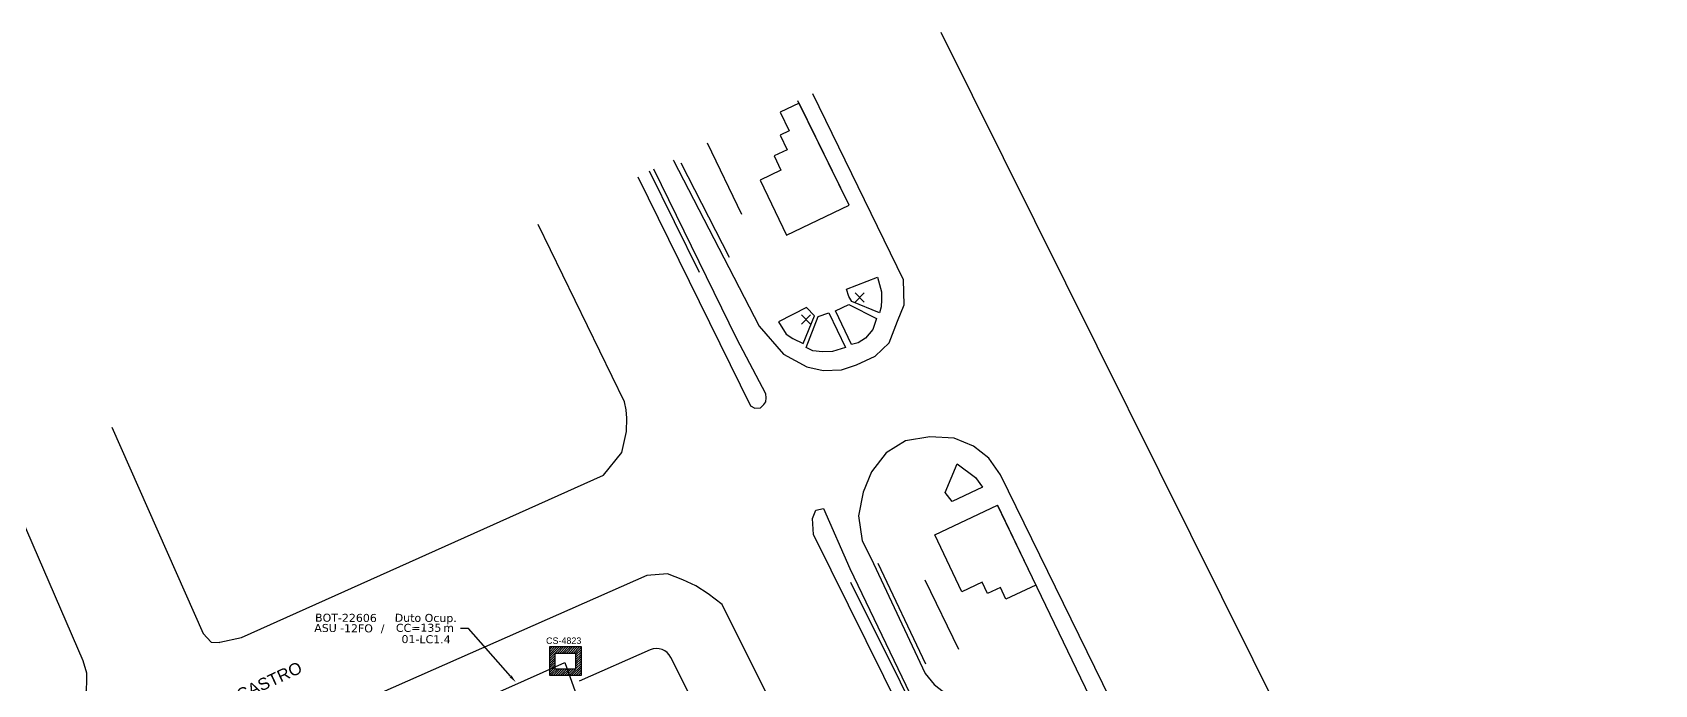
# Model space of a CAD drawing. Extents: x -89 to 749, y 705 to 1299.
# Drawn here: x -7.8 to 145.2, y 911.4 to 972.9 of the extents above; entities that cross this region are included whole.
import ezdxf
from ezdxf import colors
from ezdxf.entities.mleader import LeaderData, LeaderLine
from ezdxf.enums import TextEntityAlignment as Align
from ezdxf.math import Vec2, Vec3

# ---------------------------------------------------------------- set-up
doc = ezdxf.new("R2010")
doc.units = 0
for name, color, linetype in [('10.1-Caixas Subterrâneas', 5, 'Continuous'), ('CAP a instalar', 1, 'Continuous'), ('label_cabos', 7, 'Continuous'), ('MUB', 252, 'Continuous'), ('QUADRA', 7, 'Continuous'), ('Segmento de Logradouro Texto', 238, 'Continuous')]:
    doc.layers.add(name, color=color, linetype=linetype)
doc.styles.add('ARIAL', font='arial.ttf')
doc.styles.add('DIGICADE', font='')
doc.styles.add('siredit', font='verdana.ttf')
doc.styles.get("Standard").update_dxf_attribs({"font": 'arial.ttf'})
doc.styles.get('DIGICADE').set_extended_font_data('Arial')
doc.linetypes.add('FENCELINE1', pattern='A,0.25,-0.1,[133,ltypeshp.shx,S=0.1,R=0,X=-0.1,Y=0],-0.1,1', length=1.45)

# ---------------------------------------------------------------- blocks, each defined once
blk = doc.blocks.new('*X74')
at = {"color": 0, "linetype": 'Continuous'}
for p, q in [((-1.25, 0.34099), (-0.49099, 1.1)), ((-1.25, 0.517767), (-0.667767, 1.1)), ((-1.25, 0.694544), (-0.844544, 1.1)), ((-1.25, 0.87132), (-1.02132, 1.1)), ((-1.25, 1.048097), (-1.198097, 1.1)), ((-1.25, 0.164214), (-0.8035, 0.610714)), ((-1.25, -0.012563), (-0.8035, 0.433937)), ((-1.25, -0.18934), (-0.8035, 0.25716)), ((-1.25, -0.366117), (-0.8035, 0.080383)), ((-0.789214, 0.625), (-0.314214, 1.1)), ((-0.612437, 0.625), (-0.137437, 1.1)), ((-0.43566, 0.625), (0.03934, 1.1)), ((-0.258883, 0.625), (0.216117, 1.1)), ((-0.082107, 0.625), (0.392893, 1.1)), ((0.09467, 0.625), (0.56967, 1.1)), ((0.271447, 0.625), (0.746447, 1.1)), ((0.448223, 0.625), (0.923223, 1.1)), ((0.625, 0.625), (1.1, 1.1)), ((0.801777, 0.625), (1.25, 1.073223)), ((0.8035, 0.449947), (1.25, 0.896447)), ((0.8035, 0.27317), (1.25, 0.71967)), ((0.8035, 0.096393), (1.25, 0.542893)), ((0.8035, -0.080383), (1.25, 0.366117)), ((0.8035, -0.25716), (1.25, 0.18934)), ((0.8035, -0.433937), (1.25, 0.012563)), ((-1.25, -0.542893), (-0.8035, -0.096393)), ((-1.25, -0.71967), (-0.8035, -0.27317)), ((-1.25, -0.896447), (-0.8035, -0.449947)), ((-1.25, -1.073223), (-0.801777, -0.625)), ((-1.1, -1.1), (-0.625, -0.625)), ((-0.923223, -1.1), (-0.448223, -0.625)), ((-0.746447, -1.1), (-0.271447, -0.625)), ((-0.56967, -1.1), (-0.09467, -0.625)), ((-0.392893, -1.1), (0.082107, -0.625)), ((-0.216117, -1.1), (0.258883, -0.625)), ((-0.03934, -1.1), (0.43566, -0.625)), ((0.137437, -1.1), (0.612437, -0.625)), ((0.314214, -1.1), (0.789214, -0.625)), ((0.49099, -1.1), (1.25, -0.34099)), ((0.667767, -1.1), (1.25, -0.517767)), ((0.8035, -0.610714), (1.25, -0.164214)), ((0.844544, -1.1), (1.25, -0.694544)), ((1.02132, -1.1), (1.25, -0.87132)), ((1.198097, -1.1), (1.25, -1.048097))]:
    blk.add_line(p, q, dxfattribs=at)
blk = doc.blocks.new('MANHOLE_MQ')
at = {"color": 0, "linetype": 'Continuous'}
for p, q in [((0.00000623, 0.00000569), (-0.00000627, 0.00000569)), ((-0.00000627, 0.00000569), (-0.00000627, -0.00000531)), ((-0.00000404, 0.00000331), (0.00000399, 0.00000331)), ((-0.00000404, -0.00000294), (-0.00000404, 0.00000331)), ((0.00000399, 0.00000331), (0.00000399, -0.00000294)), ((0.00000623, -0.00000531), (0.00000623, 0.00000569)), ((-0.00000627, -0.00000531), (0.00000623, -0.00000531)), ((0.00000399, -0.00000294), (-0.00000404, -0.00000294)), ((0.00000399, -0.00000294), (0.00000399, -0.00000294))]:
    blk.add_line(p, q, dxfattribs=at)
at = {"color": 0, "linetype": 'Continuous', "xscale": 5e-06, "yscale": 5e-06, "zscale": 1e-05}
blk.add_blockref('*X74', (-0.00000002, 0.00000019), dxfattribs=at)
blk = doc.blocks.new('Inst CB DT OCUP CFOA-SM-ASU-120-S-12')
at = {"layer": 'label_cabos', "color": 0, "style": 'siredit'}
for tag, flags, p in [('ID_ATIVIDADE', 3, (1.31, 2.67)), ('FATOR', 1, (11.56, 2.55))]:
    blk.add_attdef(tag, text='', height=1, rotation=359.69, dxfattribs=dict(at, flags=flags)).set_placement(p, align=Align.MIDDLE_CENTER)
for tag, p in [('TIPO_CABO', (1.26, 0)), ('DESTINO_CABO', (3.13, 1.26)), ('CABO', (4.69, -0.05)), ('/', (7.71, -0.05)), ('LANCE', (10.91, 0)), ('TIPO_CABO', (13.11, 1.24)), ('UND', (15.96, 0)), ('FID', (13.15, -1.41))]:
    blk.add_attdef(tag, text='', height=1, rotation=359.69, dxfattribs=at).set_placement(p, align=Align.MIDDLE_CENTER)
blk.add_attdef('QTDE', (12.43, -0.47), '', height=1, rotation=359.69, dxfattribs=at)

msp = doc.modelspace()

# ---------------------------------------------------------------- linework, layer by layer
at = {"layer": 'CAP a instalar', "color": 7, "linetype": 'FENCELINE1', "ltscale": 2}
msp.add_lwpolyline([(17.99, 904.71), (18.08, 905.28, -0.251985), (18.52, 905.85), (19.37, 906.35), (20.78, 903.87), (42.41, 913.53), (47.52, 899.24), (55.87, 899.2), (55.87, 902.95), (54.95, 902.95)], format="xyb", dxfattribs=at)
at = {"layer": 'MUB'}
for p, q in [((69.81, 948.38, 4.24), (70.66, 947.52, 4.24)), ((70.66, 948.38, 4.24), (69.81, 947.52, 4.24)), ((69.81, 947.52, 4.24), (70.66, 948.38, 4.24)), ((64.75, 946.3, 4.24), (65.6, 945.44, 4.24)), ((65.6, 946.3, 4.24), (64.75, 945.44, 4.24)), ((64.75, 945.44, 4.24), (65.6, 946.3, 4.24))]:
    msp.add_line(p, q, dxfattribs=at)
at = {"layer": 'QUADRA', "color": 76}
for points in [[(145.24, 870.65), (139.33, 868.07), (136.38, 867.12), (133.87, 866.96), (131.98, 867.23), (130.66, 868.09), (129.01, 869.75), (127.96, 872.34), (77.94, 972.95)], [(52.65, 960.91), (52.67, 960.87), (60.76, 945.24), (63.05, 942.59), (65.26, 941.42), (66.79, 941.07), (68.53, 941.13), (69.95, 941.58), (71.7, 942.4), (73.02, 943.66), (73.8, 945.7), (74.42, 947.25), (74.37, 949.6), (65.8, 967.17)], [(69.23, 956.67), (64.4, 966.51)], [(59.13, 955.79), (55.89, 962.51)], [(49.3, 959.32), (59.92, 937.72), (60.34, 937.5), (60.88, 937.53), (61.18, 937.85), (61.39, 938.12), (61.4, 938.49), (61.37, 938.85), (58.64, 944.04), (50.82, 960.04)], [(55.11, 950.3), (50.41, 959.85)], [(53.35, 960.65), (57.91, 951.74)], [(46.07, 931.2), (47.79, 933.31), (48.23, 935.3), (48.26, 936.55), (48.2, 937.35), (48.03, 938.09), (39.89, 954.84)], [(-0.34, 935.7), (8.28, 916.25), (9.05, 915.43), (9.8, 915.4), (9.85, 915.42), (11.89, 915.88), (46.07, 931.2)], [(113.22, 870.6), (83.52, 931.23), (82.42, 932.8), (80.99, 933.91), (79.15, 934.68), (76.84, 934.81), (74.57, 934.42), (72.75, 933.29), (71.35, 931.49), (70.55, 929.58), (70.13, 927.36), (70.47, 925), (71.29, 923.39), (76.41, 912.49), (77.25, 911.44), (78.43, 910.53)], [(-10.49, 930.87), (-3.07, 913.7), (-2.72, 912.55), (-2.72, 911.74), (-2.74, 910.93), (-2.74, 910.87), (-3.65, 908.91), (-4.96, 908.04), (-18.45, 901.71)], [(75.82, 905.54), (65.87, 925.59), (65.79, 927.11), (66.11, 927.88), (66.83, 928.03), (69.32, 922.38), (75.36, 909.81)], [(109.48, 874.57), (96.05, 902.39), (96.57, 902.7), (93, 909.72), (92.35, 909.44), (83.23, 928.35)], [(50.14, 921.72), (16.81, 906.99), (15.74, 905.71)], [(71.22, 890.97), (57.26, 918.99), (55.95, 919.99), (54.78, 920.74), (53.56, 921.3), (52.09, 921.88), (50.14, 921.72)], [(76.48, 913.37), (71.98, 922.84)], [(69.37, 921.08), (83.47, 892.83)], [(76.37, 921.31), (79.55, 914.76)]]:
    msp.add_lwpolyline(points, dxfattribs=at)
for points, elevation in [([(69.23, 956.67), (64.51, 966.28), (62.73, 965.43), (63.58, 963.66), (62.72, 963.25), (63.38, 961.88), (62.16, 961.3), (62.81, 959.95), (60.84, 959.02), (63.33, 953.84)], 4.96), ([(71.91, 949.88), (72.28, 948.49), (72.28, 947.74), (72.25, 947.06), (72.12, 946.49), (69.51, 947.56), (69.2, 948.05), (68.99, 948.74)], 4.09), ([(65.23, 946.99), (62.57, 945.65), (63.3, 944.49), (63.92, 944.09), (64.91, 943.6), (65.96, 946.21)], 4.18), ([(67.34, 946.5), (68.89, 943.23), (67.68, 942.86), (66.74, 942.83), (65.81, 942.93), (65.19, 943.23), (66.31, 946.16)], 4.2), ([(69.2, 947.29), (71.81, 945.96), (71.48, 944.94), (70.79, 944.12), (70.08, 943.67), (69.45, 943.51), (67.96, 946.69)], 4.16), ([(79.42, 932.25), (81.17, 930.98), (81.83, 930.04), (78.95, 928.69), (78.31, 929.54)], 4.07), ([(83.23, 928.35), (86.85, 920.82), (84.03, 919.48), (83.51, 920.58), (82.29, 920.01), (81.78, 921.08), (79.86, 920.17), (77.32, 925.56)], 5)]:
    msp.add_lwpolyline(points, close=True, dxfattribs=dict(at, elevation=elevation))
msp.add_lwpolyline([(55.94, 906.96), (52.43, 914, 0.400737), (50.47, 914.71), (43.77, 911.75)], format="xyb", dxfattribs=at)

# ---------------------------------------------------------------- block references
at = {"layer": '10.1-Caixas Subterrâneas', "color": 30, "xscale": 241434.3482242595, "yscale": 241434.3482242595, "zscale": 241434.3482242595, "rotation": 180.0000000000627}
msp.add_blockref('MANHOLE_MQ', (42.46, 913.7), dxfattribs=at)
at = {"layer": 'label_cabos', "color": 0, "lineweight": 0}
ref = msp.add_blockref('Inst CB DT OCUP CFOA-SM-ASU-120-S-12', (19.4, 916.78), dxfattribs=dict(at, xscale=0.7549835663377326, yscale=0.7549835663377326, zscale=0.7549835663377326))
ref.add_attrib('DESTINO_CABO', 'BOT-22606', dxfattribs={"color": 0, "height": 0.755, "rotation": 359.69, "style": 'siredit'}).set_placement((21.76, 917.73), align=Align.MIDDLE_CENTER)
ref.add_attrib('CABO', '12FO', dxfattribs={"color": 0, "height": 0.755, "rotation": 359.69, "style": 'siredit'}).set_placement((22.94, 916.74), align=Align.MIDDLE_CENTER)
ref.add_attrib('TIPO_CABO', 'Duto Ocup.', dxfattribs={"color": 0, "height": 0.755, "rotation": 359.69, "style": 'siredit'}).set_placement((29.29, 917.72), align=Align.MIDDLE_CENTER)
ref.add_attrib('/', '/', dxfattribs={"color": 0, "height": 0.755, "rotation": 359.69, "style": 'siredit'}).set_placement((25.22, 916.74), align=Align.MIDDLE_CENTER)
ref.add_attrib('TIPO_CABO', 'ASU - ', dxfattribs={"color": 0, "height": 0.755, "rotation": 359.69, "style": 'siredit'}).set_placement((20.35, 916.77), align=Align.MIDDLE_CENTER)
ref.add_attrib('FID', '01-LC1.4', dxfattribs={"color": 0, "height": 0.755, "rotation": 359.69, "style": 'siredit'}).set_placement((29.32, 915.71), align=Align.MIDDLE_CENTER)
ref.add_attrib('LANCE', 'CC=', dxfattribs={"color": 0, "height": 0.755, "rotation": 359.69, "style": 'siredit'}).set_placement((27.63, 916.78), align=Align.MIDDLE_CENTER)
ref.add_attrib('QTDE', '135', (28.78, 916.42), dxfattribs={"color": 0, "height": 0.755, "rotation": 359.69, "style": 'siredit'})
ref.add_attrib('UND', 'm', dxfattribs={"color": 0, "height": 0.755, "rotation": 359.69, "style": 'siredit'}).set_placement((31.45, 916.78), align=Align.MIDDLE_CENTER)

# ---------------------------------------------------------------- texts
at = {"layer": '10.1-Caixas Subterrâneas', "color": 30, "style": 'ARIAL'}
msp.add_text('CS-4823', height=0.604, dxfattribs=at).set_placement((40.64, 915.27))
at = {"layer": 'Segmento de Logradouro Texto', "color": 5, "linetype": 'Continuous', "style": 'DIGICADE'}
msp.add_text('RUA MIN. VIVEIROS DE CASTRO ', height=1.1325, rotation=24.9421, dxfattribs=at).set_placement((-4.65, 902.21))

# ---------------------------------------------------------------- leaders
at = {"layer": 'label_cabos', "color": 0, "lineweight": 0}
ml = msp.add_multileader_mtext('Standard', dxfattribs=at)
ml.set_content('')
ml.set_leader_properties()
ml.build(insert=Vec2(0, 0))
ml.multileader.update_dxf_attribs({"text_right_attachment_type": 6, "dogleg_length": 0.755, "arrow_head_size": 0.755})
ctx = ml.context
ctx.base_point, ctx.char_height, ctx.arrow_head_size, ctx.landing_gap_size, ctx.plane_origin = Vec3(32.55, 916.73), 0.0136, 0.755, 0.00679, Vec3(41.1, 922.89)
ctx.right_attachment, ctx.text_align_type = 6, 2
notes = []
notes.append((ctx, [(0, (1, 1, 0), (33.32, 916.72), (-1, 0), 0.755, [(0, [(37.79, 911.65)], 0, [])])]))
ctx.mtext.insert, ctx.mtext.alignment, ctx.mtext.flow_direction = Vec3(32.56, 916.74), 3, 5
for ctx, leaders in notes:
    for number, flags, end, landing, length, lines in leaders:
        leader = LeaderData()
        leader.index, (leader.has_last_leader_line, leader.has_dogleg_vector, leader.attachment_direction) = number, flags
        leader.last_leader_point, leader.dogleg_vector, leader.dogleg_length = Vec3(end), Vec3(landing), length
        for number, points, colour, breaks in lines:
            line = LeaderLine()
            line.index, line.vertices, line.color, line.breaks = number, Vec3.list(points), colors.encode_raw_color(colour), breaks
            leader.lines.append(line)
        ctx.leaders.append(leader)

doc.saveas('drawing.dxf')
